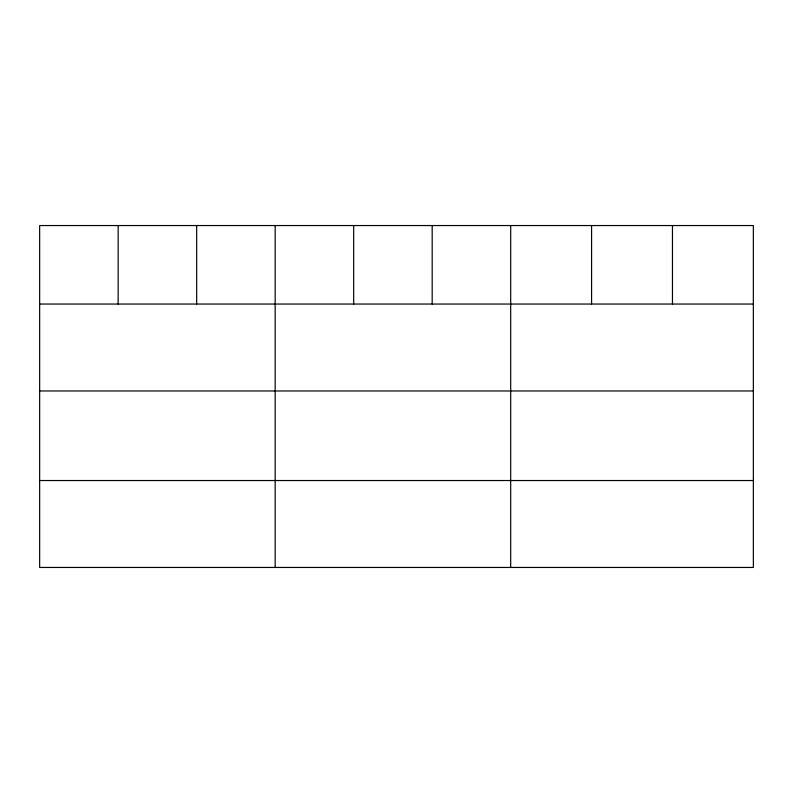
<?xml version="1.0" encoding="UTF-8"?>
<svg xmlns="http://www.w3.org/2000/svg" width="793" height="793" viewBox="0 0 793 793"><rect width="100%" height="100%" fill="white"/><g stroke="black" fill="none" stroke-linecap="round" stroke-linejoin="round"><path stroke-width="1.19" d="M753.35 390.969L753.35 225.549L39.65 225.549L39.65 567.451L753.35 567.451L753.35 390.969L39.65 390.969M39.65 304.046L753.35 304.046M39.65 480.528L753.35 480.528M672.464 225.549L672.464 304.046M591.578 225.549L591.578 304.046M510.692 225.549L510.692 567.451M432.185 225.549L432.185 304.046M353.678 225.549L353.678 304.046M275.171 225.549L275.171 567.451M196.664 225.549L196.664 304.046M118.157 225.549L118.157 304.046"/></g></svg>
